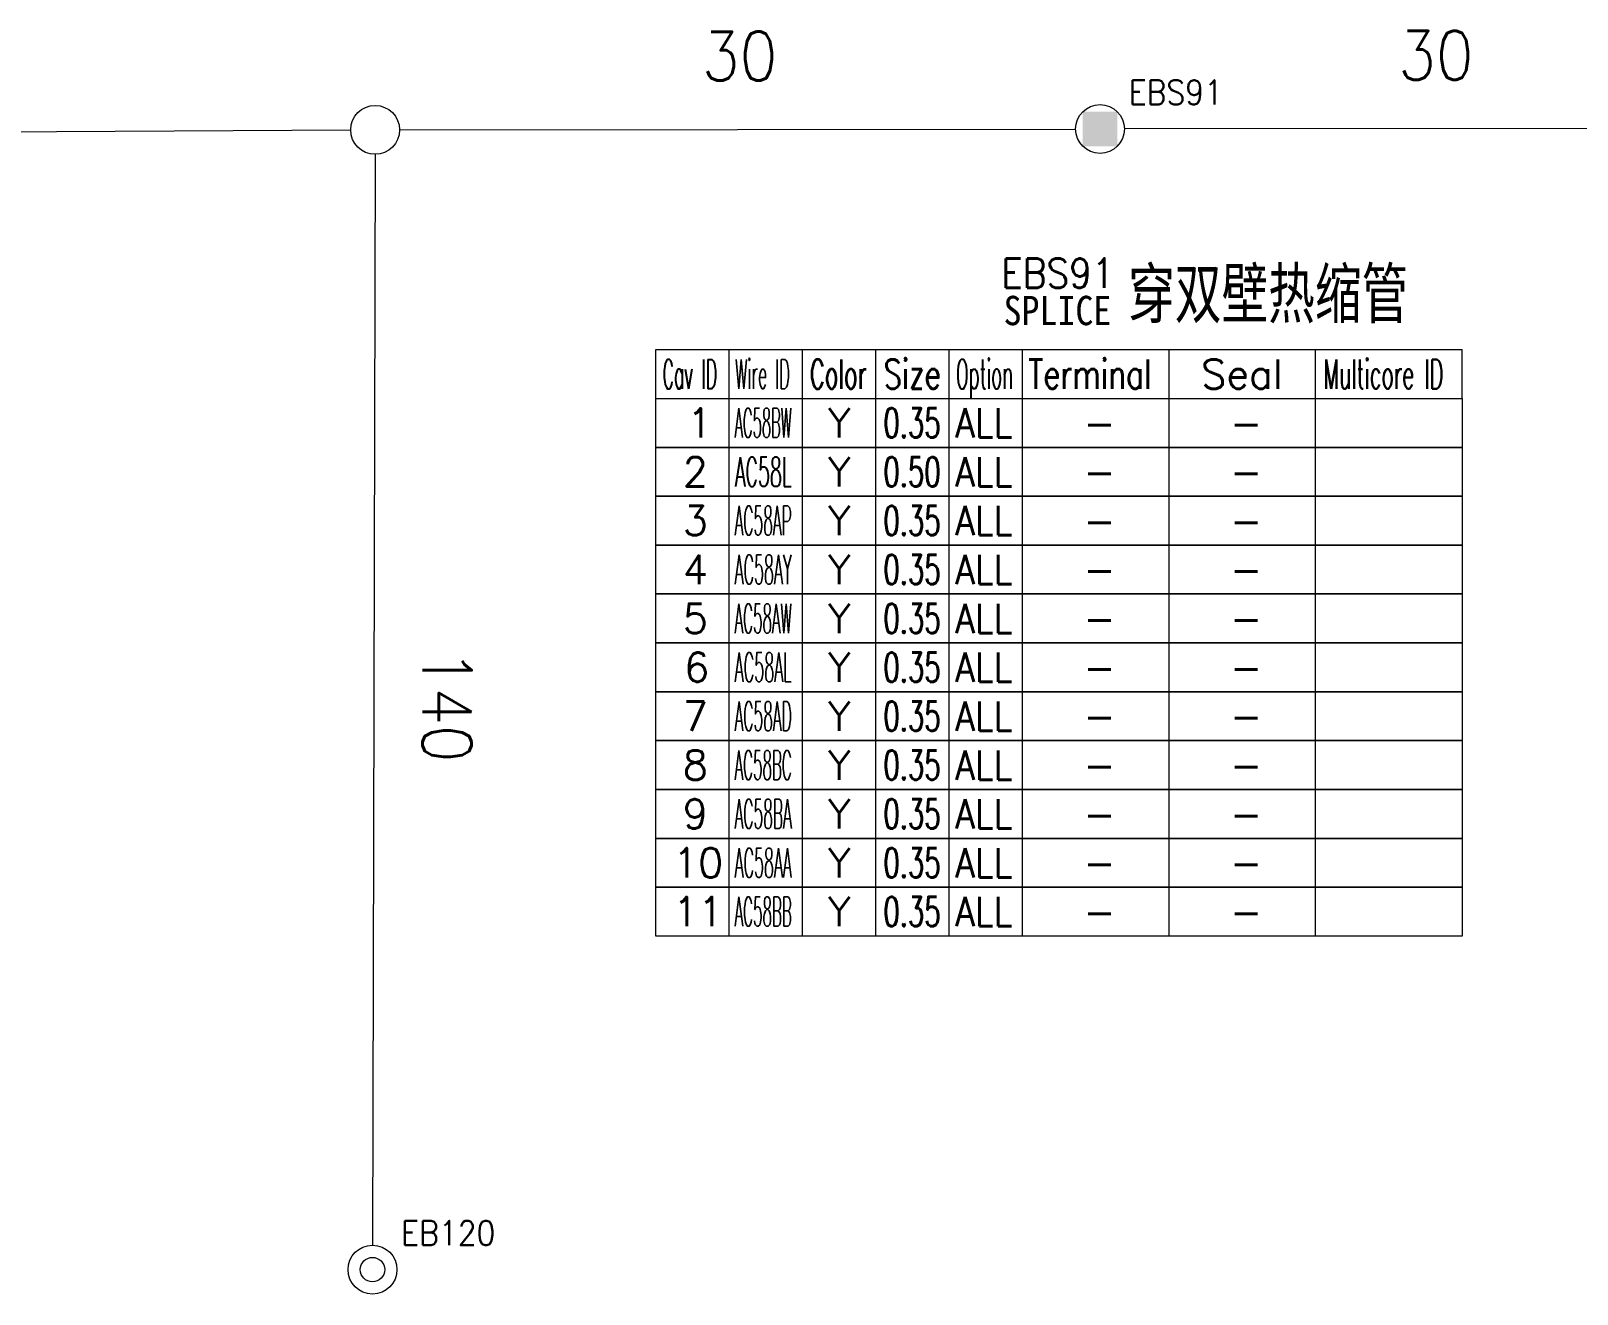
# Model space of a CAD drawing. Header units: inches. Extents: x 47316 to 59086, y 3141 to 11743.
# Drawn here: x 53087.4 to 53245.6, y 9601.4 to 9730.6 of the extents above; entities that cross this region are included whole.
import ezdxf

# ---------------------------------------------------------------- set-up
doc = ezdxf.new("R2010")
doc.units = ezdxf.units.IN
doc.header["$MEASUREMENT"] = 0
doc.styles.add('MtX_FangSong_GB2312', font='')
doc.styles.get("Standard").update_dxf_attribs({"font": ''})
doc.styles.get('MtX_FangSong_GB2312').set_extended_font_data('FangSong_GB2312')
doc.styles.get('Standard').set_extended_font_data('SimSun')
doc.linetypes.add('_VH_FELT_TAPE', pattern='A,0.4,-0.7,["FELT",Standard,S=0.3,R=0,X=-0.5,Y=-0.15],-0.7', length=1.8)

msp = doc.modelspace()

# ---------------------------------------------------------------- linework, layer by layer
at = {"color": 0, "linetype": '_VH_FELT_TAPE', "lineweight": 15, "ltscale": 5}
for p, q in [((53043.42, 9720.05), (53120.14, 9720.46)), ((53125.14, 9720.48), (53194.3, 9720.55)), ((53262.6, 9720.62), (53199.3, 9720.56)), ((53122.63, 9717.97), (53122.38, 9606.37))]:
    msp.add_line(p, q, dxfattribs=at)
at = {"color": 0, "linetype": 'Continuous', "lineweight": 15}
for p, q in [((53151.36, 9697.99), (53233.86, 9697.99)), ((53151.36, 9692.99), (53151.36, 9697.99)), ((53151.36, 9692.99), (53233.86, 9692.99))]:
    msp.add_line(p, q, dxfattribs=at)
at = {"color": 7, "linetype": 'Continuous', "lineweight": 15}
for p, q in [((53158.86, 9692.99), (53158.86, 9697.99)), ((53166.36, 9692.99), (53166.36, 9697.99)), ((53173.86, 9692.99), (53173.86, 9697.99)), ((53181.36, 9692.99), (53181.36, 9697.99)), ((53188.86, 9692.99), (53188.86, 9697.99)), ((53203.86, 9692.99), (53203.86, 9697.99)), ((53218.86, 9692.99), (53218.86, 9697.99)), ((53233.86, 9692.99), (53233.86, 9697.99))]:
    msp.add_line(p, q, dxfattribs=at)
at = {"color": 102, "linetype": 'Continuous', "lineweight": 15}
for p, q in [((53158.86, 9687.99), (53158.86, 9692.99)), ((53166.36, 9687.99), (53166.36, 9692.99)), ((53173.86, 9687.99), (53173.86, 9692.99)), ((53181.36, 9687.99), (53181.36, 9692.99)), ((53188.86, 9687.99), (53188.86, 9692.99)), ((53203.86, 9687.99), (53203.86, 9692.99)), ((53218.86, 9687.99), (53218.86, 9692.99)), ((53158.86, 9682.99), (53158.86, 9687.99)), ((53166.36, 9682.99), (53166.36, 9687.99)), ((53173.86, 9682.99), (53173.86, 9687.99)), ((53181.36, 9682.99), (53181.36, 9687.99)), ((53188.86, 9682.99), (53188.86, 9687.99)), ((53203.86, 9682.99), (53203.86, 9687.99)), ((53218.86, 9682.99), (53218.86, 9687.99)), ((53158.86, 9677.99), (53158.86, 9682.99)), ((53166.36, 9677.99), (53166.36, 9682.99)), ((53173.86, 9677.99), (53173.86, 9682.99)), ((53181.36, 9677.99), (53181.36, 9682.99)), ((53188.86, 9677.99), (53188.86, 9682.99)), ((53203.86, 9677.99), (53203.86, 9682.99)), ((53218.86, 9677.99), (53218.86, 9682.99)), ((53158.86, 9672.99), (53158.86, 9677.99)), ((53166.36, 9672.99), (53166.36, 9677.99)), ((53173.86, 9672.99), (53173.86, 9677.99)), ((53181.36, 9672.99), (53181.36, 9677.99)), ((53188.86, 9672.99), (53188.86, 9677.99)), ((53203.86, 9672.99), (53203.86, 9677.99)), ((53218.86, 9672.99), (53218.86, 9677.99)), ((53158.86, 9667.99), (53158.86, 9672.99)), ((53166.36, 9667.99), (53166.36, 9672.99)), ((53173.86, 9667.99), (53173.86, 9672.99)), ((53181.36, 9667.99), (53181.36, 9672.99)), ((53188.86, 9667.99), (53188.86, 9672.99)), ((53203.86, 9667.99), (53203.86, 9672.99)), ((53218.86, 9667.99), (53218.86, 9672.99)), ((53158.86, 9662.99), (53158.86, 9667.99)), ((53166.36, 9662.99), (53166.36, 9667.99)), ((53173.86, 9662.99), (53173.86, 9667.99)), ((53181.36, 9662.99), (53181.36, 9667.99)), ((53188.86, 9662.99), (53188.86, 9667.99)), ((53203.86, 9662.99), (53203.86, 9667.99)), ((53218.86, 9662.99), (53218.86, 9667.99)), ((53158.86, 9657.99), (53158.86, 9662.99)), ((53166.36, 9657.99), (53166.36, 9662.99)), ((53173.86, 9657.99), (53173.86, 9662.99)), ((53181.36, 9657.99), (53181.36, 9662.99)), ((53188.86, 9657.99), (53188.86, 9662.99)), ((53203.86, 9657.99), (53203.86, 9662.99)), ((53218.86, 9657.99), (53218.86, 9662.99)), ((53158.86, 9652.99), (53158.86, 9657.99)), ((53166.36, 9652.99), (53166.36, 9657.99)), ((53173.86, 9652.99), (53173.86, 9657.99)), ((53181.36, 9652.99), (53181.36, 9657.99)), ((53188.86, 9652.99), (53188.86, 9657.99)), ((53203.86, 9652.99), (53203.86, 9657.99)), ((53218.86, 9652.99), (53218.86, 9657.99)), ((53158.86, 9647.99), (53158.86, 9652.99)), ((53166.36, 9647.99), (53166.36, 9652.99)), ((53173.86, 9647.99), (53173.86, 9652.99)), ((53181.36, 9647.99), (53181.36, 9652.99)), ((53188.86, 9647.99), (53188.86, 9652.99)), ((53203.86, 9647.99), (53203.86, 9652.99)), ((53218.86, 9647.99), (53218.86, 9652.99)), ((53158.86, 9642.99), (53158.86, 9647.99)), ((53166.36, 9642.99), (53166.36, 9647.99)), ((53173.86, 9642.99), (53173.86, 9647.99)), ((53181.36, 9642.99), (53181.36, 9647.99)), ((53188.86, 9642.99), (53188.86, 9647.99)), ((53203.86, 9642.99), (53203.86, 9647.99)), ((53218.86, 9642.99), (53218.86, 9647.99)), ((53158.86, 9637.99), (53158.86, 9642.99)), ((53166.36, 9637.99), (53166.36, 9642.99)), ((53173.86, 9637.99), (53173.86, 9642.99)), ((53181.36, 9637.99), (53181.36, 9642.99)), ((53188.86, 9637.99), (53188.86, 9642.99)), ((53203.86, 9637.99), (53203.86, 9642.99)), ((53218.86, 9637.99), (53218.86, 9642.99))]:
    msp.add_line(p, q, dxfattribs=at)
at = {"color": 0, "linetype": 'Continuous', "lineweight": 15}
for points in [[(53151.36, 9687.99), (53151.36, 9692.99), (53233.86, 9692.99), (53233.86, 9687.99)], [(53151.36, 9682.99), (53151.36, 9687.99), (53233.86, 9687.99), (53233.86, 9682.99)], [(53151.36, 9677.99), (53151.36, 9682.99), (53233.86, 9682.99), (53233.86, 9677.99)], [(53151.36, 9672.99), (53151.36, 9677.99), (53233.86, 9677.99), (53233.86, 9672.99)], [(53151.36, 9667.99), (53151.36, 9672.99), (53233.86, 9672.99), (53233.86, 9667.99)], [(53151.36, 9662.99), (53151.36, 9667.99), (53233.86, 9667.99), (53233.86, 9662.99)], [(53151.36, 9657.99), (53151.36, 9662.99), (53233.86, 9662.99), (53233.86, 9657.99)], [(53151.36, 9652.99), (53151.36, 9657.99), (53233.86, 9657.99), (53233.86, 9652.99)], [(53151.36, 9647.99), (53151.36, 9652.99), (53233.86, 9652.99), (53233.86, 9647.99)], [(53151.36, 9642.99), (53151.36, 9647.99), (53233.86, 9647.99), (53233.86, 9642.99)], [(53151.36, 9637.99), (53151.36, 9642.99), (53233.86, 9642.99), (53233.86, 9637.99)]]:
    msp.add_lwpolyline(points, close=True, dxfattribs=at)
for centre, radius in [((53122.64, 9720.47), 2.5), ((53196.8, 9720.56), 2.5), ((53122.37, 9603.87), 2.5), ((53122.37, 9603.87), 1.25)]:
    msp.add_circle(centre, radius, dxfattribs=at)
at = {"color": 0, "linetype": 'Continuous', "lineweight": 15, "extrusion": (0, 0, -1)}
msp.add_solid([(-53195.04, 9722.33), (-53195.04, 9718.79), (-53198.57, 9722.33), (-53198.57, 9718.79)], dxfattribs=at)

# ---------------------------------------------------------------- texts
at = {"lineweight": 15, "style": 'MtX_FangSong_GB2312', "width": 0.7}
msp.add_text('穿双壁热缩管', height=5, dxfattribs=at).set_placement((53199.68, 9701.24))
at = {"color": 7, "linetype": '_VH_FELT_TAPE', "lineweight": 18, "ltscale": 5, "char_height": 5, "attachment_point": 1}
for s, insert, width, rotation in [('\\Fromans.shx;\\W0.9000000000;\\T1.0000000000;\\o\\l30', (53156.07, 9730.51), 8.5714, 0.0646), ('\\Fromans.shx;\\W0.9000000000;\\T1.0000000000;\\o\\l30', (53227.3, 9730.59), 8.5714, 0.0527), ('\\Fromans.shx;\\W0.9000000000;\\T1.0000000000;\\o\\l140', (53132.5, 9667.31), 12.8571, 270)]:
    msp.add_mtext(s, dxfattribs=dict(at, insert=insert, width=width, rotation=rotation))
at = {"color": 21, "linetype": 'Continuous', "lineweight": 15, "attachment_point": 1}
for s, insert, char_height, width in [('\\Fromans.shx;\\W0.9000000000;\\T1.0000000000;\\o\\lEBS91', (53199.73, 9725.56), 2.5, 10.7143), ('\\Fromans.shx;\\W0.3669354839;\\T1.0000000000;\\o\\lAC58BW', (53159.42, 9691.99), 3, 6.5), ('\\Fromans.shx;\\W0.6500000000;\\T1.0000000000;\\o\\l0.35', (53174.64, 9691.99), 3, 6.5), ('\\Fromans.shx;\\W1.0000000000;\\T1.0000000000;\\o\\l-', (53195.08, 9691.99), 3, 3.7143), ('\\Fromans.shx;\\W0.4739583333;\\T1.0000000000;\\o\\lAC58L', (53159.43, 9686.99), 3, 6.5), ('\\Fromans.shx;\\W0.6500000000;\\T1.0000000000;\\o\\l0.50', (53174.64, 9686.99), 3, 6.5), ('\\Fromans.shx;\\W1.0000000000;\\T1.0000000000;\\o\\l-', (53195.08, 9686.99), 3, 3.7143), ('\\Fromans.shx;\\W0.3855932203;\\T1.0000000000;\\o\\lAC58AP', (53159.42, 9681.99), 3, 6.5), ('\\Fromans.shx;\\W0.6500000000;\\T1.0000000000;\\o\\l0.35', (53174.64, 9681.99), 3, 6.5), ('\\Fromans.shx;\\W1.0000000000;\\T1.0000000000;\\o\\l-', (53195.08, 9681.99), 3, 3.7143), ('\\Fromans.shx;\\W0.3956521739;\\T1.0000000000;\\o\\lAC58AY', (53159.42, 9676.99), 3, 6.5), ('\\Fromans.shx;\\W0.6500000000;\\T1.0000000000;\\o\\l0.35', (53174.64, 9676.99), 3, 6.5), ('\\Fromans.shx;\\W1.0000000000;\\T1.0000000000;\\o\\l-', (53195.08, 9676.99), 3, 3.7143), ('\\Fromans.shx;\\W0.3760330579;\\T1.0000000000;\\o\\lAC58AW', (53159.42, 9671.99), 3, 6.5), ('\\Fromans.shx;\\W0.6500000000;\\T1.0000000000;\\o\\l0.35', (53174.64, 9671.99), 3, 6.5), ('\\Fromans.shx;\\W1.0000000000;\\T1.0000000000;\\o\\l-', (53195.08, 9671.99), 3, 3.7143), ('\\Fromans.shx;\\W0.3991228070;\\T1.0000000000;\\o\\lAC58AL', (53159.42, 9666.99), 3, 6.5), ('\\Fromans.shx;\\W0.6500000000;\\T1.0000000000;\\o\\l0.35', (53174.64, 9666.99), 3, 6.5), ('\\Fromans.shx;\\W1.0000000000;\\T1.0000000000;\\o\\l-', (53195.08, 9666.99), 3, 3.7143), ('\\Fromans.shx;\\W0.3855932203;\\T1.0000000000;\\o\\lAC58AD', (53159.42, 9661.99), 3, 6.5), ('\\Fromans.shx;\\W0.6500000000;\\T1.0000000000;\\o\\l0.35', (53174.64, 9661.99), 3, 6.5), ('\\Fromans.shx;\\W1.0000000000;\\T1.0000000000;\\o\\l-', (53195.08, 9661.99), 3, 3.7143), ('\\Fromans.shx;\\W0.3760330579;\\T1.0000000000;\\o\\lAC58BC', (53159.42, 9656.99), 3, 6.5), ('\\Fromans.shx;\\W0.6500000000;\\T1.0000000000;\\o\\l0.35', (53174.64, 9656.99), 3, 6.5), ('\\Fromans.shx;\\W1.0000000000;\\T1.0000000000;\\o\\l-', (53195.08, 9656.99), 3, 3.7143), ('\\Fromans.shx;\\W0.3855932203;\\T1.0000000000;\\o\\lAC58BA', (53159.42, 9651.99), 3, 6.5), ('\\Fromans.shx;\\W0.6500000000;\\T1.0000000000;\\o\\l0.35', (53174.64, 9651.99), 3, 6.5), ('\\Fromans.shx;\\W1.0000000000;\\T1.0000000000;\\o\\l-', (53195.08, 9651.99), 3, 3.7143), ('\\Fromans.shx;\\W0.3956521739;\\T1.0000000000;\\o\\lAC58AA', (53159.42, 9646.99), 3, 6.5), ('\\Fromans.shx;\\W0.6500000000;\\T1.0000000000;\\o\\l0.35', (53174.64, 9646.99), 3, 6.5), ('\\Fromans.shx;\\W1.0000000000;\\T1.0000000000;\\o\\l-', (53195.08, 9646.99), 3, 3.7143), ('\\Fromans.shx;\\W0.3760330579;\\T1.0000000000;\\o\\lAC58BB', (53159.42, 9641.99), 3, 6.5), ('\\Fromans.shx;\\W0.6500000000;\\T1.0000000000;\\o\\l0.35', (53174.64, 9641.99), 3, 6.5), ('\\Fromans.shx;\\W1.0000000000;\\T1.0000000000;\\o\\l-', (53195.08, 9641.99), 3, 3.7143), ('\\Fromans.shx;\\W0.9000000000;\\T1.0000000000;\\o\\lEB120', (53125.3, 9608.87), 2.5, 10.7143)]:
    msp.add_mtext(s, dxfattribs=dict(at, insert=insert, char_height=char_height, width=width))
at = {"color": 6, "linetype": 'Continuous', "lineweight": 20, "char_height": 3, "attachment_point": 1}
for s, insert, width in [('\\Fromans.shx;\\W0.9000000000;\\T1.0000000000;\\o\\lEBS91', (53186.7, 9707.31), 12.8571), ('\\f黑体|b0|i0|c1|p0;\\W0.9000000000;\\T1.0000000000;\\o\\lSPLICE', (53186.93, 9703.49), 11.6494)]:
    msp.add_mtext(s, dxfattribs=dict(at, insert=insert, width=width))
at = {"color": 7, "linetype": 'Continuous', "lineweight": 15, "char_height": 3, "attachment_point": 1}
for s, insert, width in [('\\Fromans.shx;\\W0.4292452830;\\T1.0000000000;\\o\\lCav ID', (53152.05, 9696.99), 6.5), ('\\Fromans.shx;\\W0.4026548673;\\T1.0000000000;\\o\\lWire ID', (53159.48, 9696.99), 6.5), ('\\Fromans.shx;\\W0.5687500000;\\T1.0000000000;\\o\\lColor', (53167.11, 9696.99), 6.5), ('\\Fromans.shx;\\W0.7222222222;\\T1.0000000000;\\o\\lSize', (53174.67, 9696.99), 6.5), ('\\Fromans.shx;\\W0.4595959596;\\T1.0000000000;\\o\\lOption', (53182.06, 9696.99), 6.5), ('\\Fromans.shx;\\W0.7480916031;\\T1.0000000000;\\o\\lTerminal', (53189.47, 9696.99), 14), ('\\Fromans.shx;\\W1.0000000000;\\T1.0000000000;\\o\\lSeal', (53207.15, 9696.99), 9.2857), ('\\Fromans.shx;\\W0.5185185185;\\T1.0000000000;\\o\\lMulticore ID', (53219.66, 9696.99), 14), ('\\Fromans.shx;\\W1.0000000000;\\T1.0000000000;\\o\\l1', (53154.54, 9691.99), 2.8571), ('\\Fromans.shx;\\W1.0000000000;\\T1.0000000000;\\o\\l2', (53154.11, 9686.99), 2.8571), ('\\Fromans.shx;\\W1.0000000000;\\T1.0000000000;\\o\\l3', (53154.11, 9681.99), 2.8571), ('\\Fromans.shx;\\W1.0000000000;\\T1.0000000000;\\o\\l4', (53154.11, 9676.99), 2.8571), ('\\Fromans.shx;\\W1.0000000000;\\T1.0000000000;\\o\\l5', (53154.11, 9671.99), 2.8571), ('\\Fromans.shx;\\W1.0000000000;\\T1.0000000000;\\o\\l6', (53154.26, 9666.99), 2.8571), ('\\Fromans.shx;\\W1.0000000000;\\T1.0000000000;\\o\\l7', (53154.11, 9661.99), 2.8571), ('\\Fromans.shx;\\W1.0000000000;\\T1.0000000000;\\o\\l8', (53154.11, 9656.99), 2.8571), ('\\Fromans.shx;\\W1.0000000000;\\T1.0000000000;\\o\\l9', (53154.11, 9651.99), 2.8571), ('\\Fromans.shx;\\W1.0000000000;\\T1.0000000000;\\o\\l10', (53153.11, 9646.99), 5.7143), ('\\Fromans.shx;\\W1.0000000000;\\T1.0000000000;\\o\\l11', (53153.11, 9641.99), 5.7143)]:
    msp.add_mtext(s, dxfattribs=dict(at, insert=insert, width=width))
at = {"color": 140, "linetype": 'Continuous', "lineweight": 15, "char_height": 3, "attachment_point": 1}
for s, insert, width in [('\\Fromans.shx;\\W1.0000000000;\\T1.0000000000;\\o\\lY', (53168.97, 9691.99), 2.5714), ('\\Fromans.shx;\\W0.8750000000;\\T1.0000000000;\\o\\lALL', (53181.99, 9691.99), 6.5), ('\\Fromans.shx;\\W1.0000000000;\\T1.0000000000;\\o\\l-', (53210.08, 9691.99), 3.7143), ('\\Fromans.shx;\\W1.0000000000;\\T1.0000000000;\\o\\lY', (53168.97, 9686.99), 2.5714), ('\\Fromans.shx;\\W0.8750000000;\\T1.0000000000;\\o\\lALL', (53181.99, 9686.99), 6.5), ('\\Fromans.shx;\\W1.0000000000;\\T1.0000000000;\\o\\l-', (53210.08, 9686.99), 3.7143), ('\\Fromans.shx;\\W1.0000000000;\\T1.0000000000;\\o\\lY', (53168.97, 9681.99), 2.5714), ('\\Fromans.shx;\\W0.8750000000;\\T1.0000000000;\\o\\lALL', (53181.99, 9681.99), 6.5), ('\\Fromans.shx;\\W1.0000000000;\\T1.0000000000;\\o\\l-', (53210.08, 9681.99), 3.7143), ('\\Fromans.shx;\\W1.0000000000;\\T1.0000000000;\\o\\lY', (53168.97, 9676.99), 2.5714), ('\\Fromans.shx;\\W0.8750000000;\\T1.0000000000;\\o\\lALL', (53181.99, 9676.99), 6.5), ('\\Fromans.shx;\\W1.0000000000;\\T1.0000000000;\\o\\l-', (53210.08, 9676.99), 3.7143), ('\\Fromans.shx;\\W1.0000000000;\\T1.0000000000;\\o\\lY', (53168.97, 9671.99), 2.5714), ('\\Fromans.shx;\\W0.8750000000;\\T1.0000000000;\\o\\lALL', (53181.99, 9671.99), 6.5), ('\\Fromans.shx;\\W1.0000000000;\\T1.0000000000;\\o\\l-', (53210.08, 9671.99), 3.7143), ('\\Fromans.shx;\\W1.0000000000;\\T1.0000000000;\\o\\lY', (53168.97, 9666.99), 2.5714), ('\\Fromans.shx;\\W0.8750000000;\\T1.0000000000;\\o\\lALL', (53181.99, 9666.99), 6.5), ('\\Fromans.shx;\\W1.0000000000;\\T1.0000000000;\\o\\l-', (53210.08, 9666.99), 3.7143), ('\\Fromans.shx;\\W1.0000000000;\\T1.0000000000;\\o\\lY', (53168.97, 9661.99), 2.5714), ('\\Fromans.shx;\\W0.8750000000;\\T1.0000000000;\\o\\lALL', (53181.99, 9661.99), 6.5), ('\\Fromans.shx;\\W1.0000000000;\\T1.0000000000;\\o\\l-', (53210.08, 9661.99), 3.7143), ('\\Fromans.shx;\\W1.0000000000;\\T1.0000000000;\\o\\lY', (53168.97, 9656.99), 2.5714), ('\\Fromans.shx;\\W0.8750000000;\\T1.0000000000;\\o\\lALL', (53181.99, 9656.99), 6.5), ('\\Fromans.shx;\\W1.0000000000;\\T1.0000000000;\\o\\l-', (53210.08, 9656.99), 3.7143), ('\\Fromans.shx;\\W1.0000000000;\\T1.0000000000;\\o\\lY', (53168.97, 9651.99), 2.5714), ('\\Fromans.shx;\\W0.8750000000;\\T1.0000000000;\\o\\lALL', (53181.99, 9651.99), 6.5), ('\\Fromans.shx;\\W1.0000000000;\\T1.0000000000;\\o\\l-', (53210.08, 9651.99), 3.7143), ('\\Fromans.shx;\\W1.0000000000;\\T1.0000000000;\\o\\lY', (53168.97, 9646.99), 2.5714), ('\\Fromans.shx;\\W0.8750000000;\\T1.0000000000;\\o\\lALL', (53181.99, 9646.99), 6.5), ('\\Fromans.shx;\\W1.0000000000;\\T1.0000000000;\\o\\l-', (53210.08, 9646.99), 3.7143), ('\\Fromans.shx;\\W1.0000000000;\\T1.0000000000;\\o\\lY', (53168.97, 9641.99), 2.5714), ('\\Fromans.shx;\\W0.8750000000;\\T1.0000000000;\\o\\lALL', (53181.99, 9641.99), 6.5), ('\\Fromans.shx;\\W1.0000000000;\\T1.0000000000;\\o\\l-', (53210.08, 9641.99), 3.7143)]:
    msp.add_mtext(s, dxfattribs=dict(at, insert=insert, width=width))

doc.saveas('drawing.dxf')
